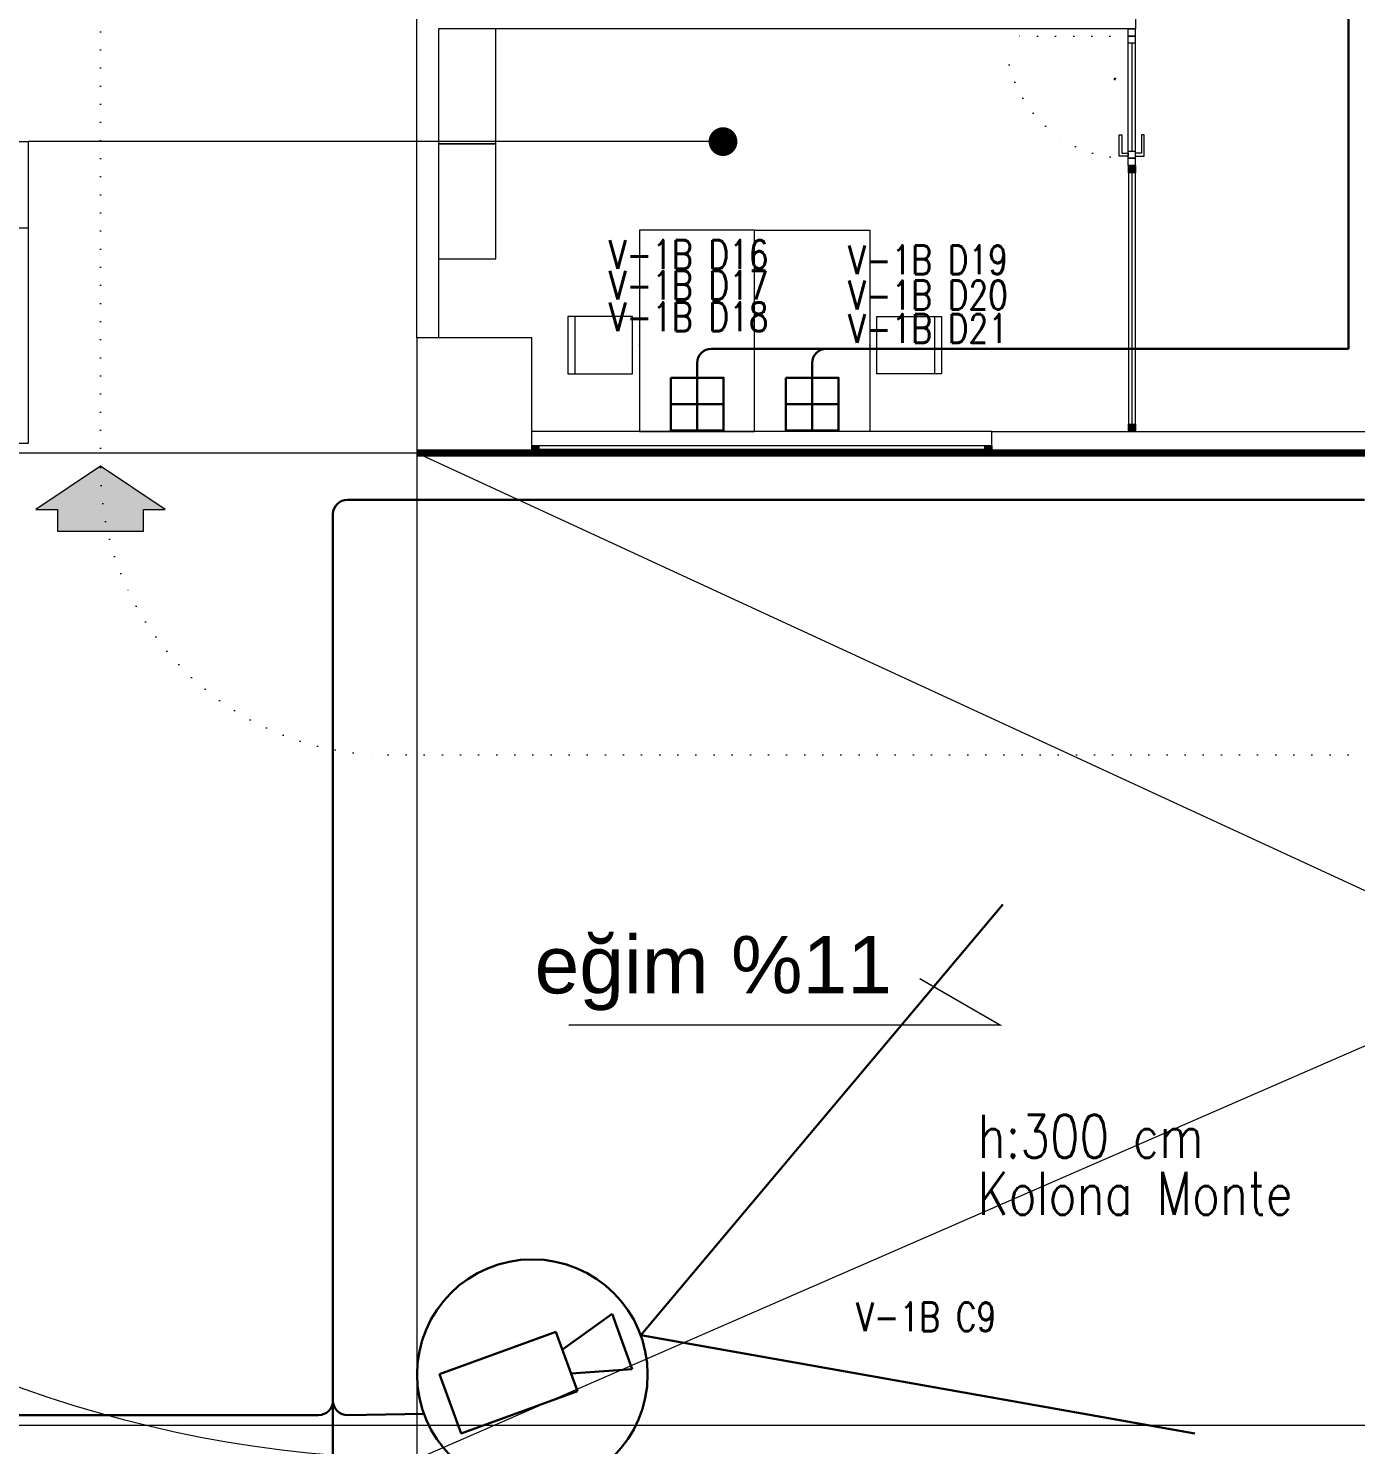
# Model space of a CAD drawing. Header units: metres. Extents: x -13621 to 152406, y -16073 to 22221.
# Drawn here: x 56590 to 57513, y 110 to 1095 of the extents above; entities that cross this region are included whole.
import ezdxf
from ezdxf.enums import TextEntityAlignment as Align
from ezdxf.xclip import XClip

# ---------------------------------------------------------------- set-up
doc = ezdxf.new("R2010")
doc.units = ezdxf.units.M
doc.header["$LTSCALE"] = 100
doc.header["$MEASUREMENT"] = 0
doc.header["$XCLIPFRAME"] = 0
doc.linetypes.add('DOT2', pattern=[0.125, 0, -0.125])
doc.linetypes.add('DOT5', pattern=[0.75, 0, -0.75])
doc.layers.get('0').update_dxf_attribs({"color": 9, "lineweight": 9})
for name, color, linetype, lineweight in [('00', 9, 'Continuous', 9), ('01', 9, 'Continuous', 9), ('05', 9, 'Continuous', 9), ('06B', 9, 'Continuous', 9), ('06D', 9, 'Continuous', 9), ('10', 9, 'Continuous', 9), ('15', 9, 'Continuous', 9), ('20', 9, 'DOT2', 9), ('21', 9, 'Continuous', 9), ('21_mahal200', 9, 'Continuous', 9), ('25', 9, 'Continuous', 9), ('Data  Tavan', 170, 'Continuous', 30), ('DATA YER', 30, 'Continuous', 30), ('E-DAHİLİ DOME KAMERA', 7, 'Continuous', 30), ('E-DAHİLİ KAMERA', 7, 'Continuous', 30), ('E-DUVARA MONTE PRİZ KUTUSU', 7, 'Continuous', 30), ('E-YAZI', 7, 'Continuous', 30)]:
    doc.layers.add(name, color=color, linetype=linetype, lineweight=lineweight)
doc.styles.add('Arial', font='arial.ttf', dxfattribs={"height": 2.5})
doc.styles.add('E-YAZI', font='txttw.shx')
doc.styles.add('MuuM_TEXT-ITALIC', font='ARIALNI.TTF')
doc.styles.add('MuuM_TEXT-STANDART', font='ARIALN.TTF')
doc.dimstyles.new('MuuM_DIM200', dxfattribs={"dimscale": 20, "dimtxt": 2, "dimasz": 1, "dimexe": 1, "dimexo": 1, "dimgap": 1, "dimtad": 1, "dimdec": 1, "dimrnd": 0.5, "dimdsep": 46, "dimtxsty": 'MuuM_TEXT-STANDART', "dimblk": 'ARCHTICK', "dimcen": 0, "dimdle": 0.15, "dimclrd": 256, "dimclre": 256, "dimclrt": 256, "dimadec": 0, "dimazin": 0, "dimtfac": 5, "dimtdec": 1, "dimtix": 1, "dimtmove": 2, "dimatfit": 3, "dimldrblk": 'DOT', "dimfxl": 3, "dimfxlon": 1, "dimtolj": 1, "dimlwd": -1, "dimlwe": -1, "dimarcsym": 0})

# ---------------------------------------------------------------- blocks, each defined once
blk = doc.blocks.new('10_DUVARA MONTE PRİZ KUTUSU')
at = {"layer": 'E-DUVARA MONTE PRİZ KUTUSU', "color": 4}
for p, q in [((0, 24.5), (0, -24.5)), ((24.5, 0), (-24.5, 0))]:
    blk.add_line(p, q, dxfattribs=at)
blk.add_lwpolyline([(-24.5, -24.5), (24.5, -24.5), (24.5, 24.5), (-24.5, 24.5)], close=True, dxfattribs=at)
blk = doc.blocks.new('100_DAHİLİ DOME KAMERA')
at = {"layer": 'E-DAHİLİ DOME KAMERA', "color": 4}
for p, q in [((-1.936, 0.715), (-1.936, -0.689)), ((0.82, 0.715), (-1.936, 0.715)), ((0.82, -0.689), (0.82, 0.715)), ((0.82, 0.294), (2.131, 0.668)), ((2.131, 0.668), (2.131, -0.643)), ((0.82, -0.268), (2.131, -0.643)), ((-1.936, -0.689), (0.82, -0.689))]:
    blk.add_line(p, q, dxfattribs=at)
at = {"layer": 'E-DAHİLİ DOME KAMERA', "color": 4, "linetype": 'Continuous'}
blk.add_circle((0, 0), 2.566, dxfattribs=at)
at = {"layer": 'E-DAHİLİ KAMERA', "color": 4}
for q in [(13.416, 6.264), (13.416, -6.264)]:
    blk.add_line((2.566, 0), q, dxfattribs=at)
blk = doc.blocks.new('p-kolon_80x80')
blk.add_lwpolyline([(-40, -40), (40, -40), (40, 40), (-40, 40)], close=True)
blk = doc.blocks.new('1.bod.mimari.elk')
at = {"layer": '01'}
blk.add_blockref('p-kolon_80x80', (900, -7790), dxfattribs=at)
blk = doc.blocks.new('prf-10x10')
blk.add_lwpolyline([(-5, -5), (5, -5), (5, 5), (-5, 5)], close=True)
at = {"color": 255}
blk.add_solid([(-5, -5), (5, -5), (-5, 5), (5, 5)], dxfattribs=at)
at = {"layer": '10'}
blk.add_point((0, 0), dxfattribs=at)
blk = doc.blocks.new('*U389')
at = {"layer": '06D'}
blk.add_lwpolyline([(-2.5, 320), (2.5, 320), (2.5, 0), (-2.5, 0)], close=True, dxfattribs=at)
at = {"layer": '15'}
blk.add_lwpolyline([(0, 315), (0, 5)], dxfattribs=at)
at = {"layer": '10', "xscale": 0.5, "yscale": 0.5, "rotation": 90}
for p in [(0, 317.5), (0, 2.5)]:
    blk.add_blockref('prf-10x10', p, dxfattribs=at)
blk = doc.blocks.new('0_slopearrow')
at = {"const_width": 0.05}
blk.add_lwpolyline([(11.206, 0), (-3.794, 0), (-0.999, 1.614)], dxfattribs=at)
at = {"style": 'Arial'}
blk.add_attdef('EGIM', text='', height=2, dxfattribs=at).set_placement((0, 0.5), align=Align.BOTTOM_LEFT)
at = {"style": 'MuuM_TEXT-ITALIC'}
blk.add_attdef('SLOPE', text='', height=2, dxfattribs=at).set_placement((0, -0.5), align=Align.TOP_LEFT)
blk = doc.blocks.new('p-al-01')
at = {"layer": '06B'}
for points in [[(27.05, 4.35), (27.05, 10.6), (42.05, 10.6), (42.05, 8.72), (29.3, 8.72), (29.3, 8.72), (29.3, 4.35), (27.05, 4.35)], [(27.05, -0.65), (27.05, -6.9), (42.05, -6.9), (42.05, -5.03), (29.3, -5.03), (29.3, -5.03), (29.3, -0.65), (27.05, -0.65)]]:
    blk.add_lwpolyline(points, dxfattribs=at)
at = {"layer": '06D'}
for p, q in [((115.67, 4.35), (28.8, 4.35)), ((28.8, -0.65), (115.67, -0.65))]:
    blk.add_line(p, q, dxfattribs=at)
at = {"layer": '10'}
for points in [[(25.67, -0.65), (25.67, 4.35), (20.67, 4.35), (20.67, -0.65)], [(30.67, -0.65), (30.67, 4.35), (25.67, 4.35), (25.67, -0.65)], [(110.67, -0.65), (110.67, 4.35), (105.67, 4.35), (105.67, -0.65)], [(115.67, -0.65), (115.67, 4.35), (110.67, 4.35), (110.67, -0.65)]]:
    blk.add_lwpolyline(points, close=True, dxfattribs=at)
at = {"layer": '15'}
blk.add_lwpolyline([(105.67, 1.85), (30.67, 1.85)], dxfattribs=at)
at = {"layer": '20'}
blk.add_lwpolyline([(110.67, -0.65), (110.67, -85.65)], dxfattribs=at)
blk.add_arc((110.67, -0.65), 85, 180, 270, dxfattribs=at)
blk = doc.blocks.new('_ArchTick')
at = {"color": 0, "linetype": 'ByBlock', "const_width": 0.15}
blk.add_lwpolyline([(-0.5, -0.5), (0.5, 0.5)], dxfattribs=at)
blk = doc.blocks.new('*D464')
at = {"layer": '25', "transparency": 16777216}
for p, q in [((89939.09, -1804.3), (89939.09, -1724.3)), ((101899.09, -1768), (101899.09, -1724.3)), ((89936.09, -1744.3), (101902.09, -1744.3))]:
    blk.add_line(p, q, dxfattribs=at)
at = {"layer": '25', "transparency": 16777216, "xscale": 20, "yscale": 20, "zscale": 20, "rotation": 180}
blk.add_blockref('_ArchTick', (89939.09, -1744.3), dxfattribs=at)
at = {"layer": '25', "transparency": 16777216, "xscale": 20, "yscale": 20, "zscale": 20}
blk.add_blockref('_ArchTick', (101899.09, -1744.3), dxfattribs=at)
at = {"layer": '25', "transparency": 16777216, "insert": (95919.09, -1698.77), "char_height": 50, "attachment_point": 5, "style": 'MuuM_TEXT-STANDART'}
blk.add_mtext('\\A1;11960', dxfattribs=at)
blk = doc.blocks.new('_Dot')
at = {"color": 0, "linetype": 'ByBlock', "lineweight": -2}
blk.add_line((-0.5, 0), (-1, 0), dxfattribs=at)
at = {"color": 0, "linetype": 'ByBlock', "const_width": 0.5}
blk.add_lwpolyline([(-0.25, 0, 1), (0.25, 0, 1)], format="xyb", close=True, dxfattribs=at)
blk = doc.blocks.new('0_arrow1')
blk.add_hatch(color=254).paths.add_polyline_path([(0, 0), (-22.5, -15), (-15, -15), (-15, -22.5), (15, -22.5), (15, -15), (22.5, -15)])
at = {"linetype": 'ByBlock', "lineweight": -2}
blk.add_lwpolyline([(15, -22.5), (-15, -22.5), (-15, -15), (-22.5, -15), (0, 0), (22.5, -15), (15, -15)], close=True, dxfattribs=at)
blk.add_point((0, 0))
blk = doc.blocks.new('p-sandalye')
blk.add_line((-45, 20), (-45, -20))
blk.add_lwpolyline([(-5, 20), (-50, 20), (-50, -20), (-5, -20)], close=True)
blk.add_point((0, 0.11))
blk = doc.blocks.new('p-masa_servis')
at = {"linetype": 'DOT5'}
blk.add_lwpolyline([(0, 0), (0, 0)], dxfattribs=at)
blk.add_lwpolyline([(0, 0), (0, -80), (140, -80), (140, 0)], close=True)
for p, rotation in [((60, 0), 270), ((50, -110.11), 2.073722e-10)]:
    blk.add_blockref('p-sandalye', p, dxfattribs=dict(rotation=rotation))
blk = doc.blocks.new('gr-p-birim')
blk.add_lwpolyline([(-0.5, -0.5), (0.5, -0.5), (0.5, 0.5), (-0.5, 0.5)], close=True)
blk = doc.blocks.new('*U386')
at = {"layer": '06D'}
blk.add_lwpolyline([(-2.5, 185), (2.5, 185), (2.5, 0), (-2.5, 0)], close=True, dxfattribs=at)
at = {"layer": '15'}
blk.add_lwpolyline([(0, 180), (0, 5)], dxfattribs=at)
at = {"layer": '10', "xscale": 0.5, "yscale": 0.5, "rotation": 90}
for p in [(0, 182.5), (0, 2.5)]:
    blk.add_blockref('prf-10x10', p, dxfattribs=at)
blk = doc.blocks.new('0_roomno2')
blk.add_lwpolyline([(19.375, -10.5), (0, -10.5), (0, 0), (19.375, 0)], close=True)
for points in [[(0, -3), (19.375, -3)], [(8.125, -3), (8.125, -10.5)], [(11.875, -3), (11.875, -10.5)], [(15.625, -3), (15.625, -10.5)], [(0, -6.75), (8.125, -6.75)]]:
    blk.add_lwpolyline(points)
at = {"style": 'MuuM_TEXT-STANDART', "width": 0.6}
blk.add_text('H:', height=1.5, dxfattribs=at).set_placement((0.35, -8.608), align=Align.MIDDLE_LEFT)
at = {"style": 'Arial'}
blk.add_attdef('ODANO', (0, 1.17), '', height=2, dxfattribs=at)
blk.add_attdef('MEKANADI', text='', height=2, dxfattribs=at).set_placement((0.35, -3), align=Align.BOTTOM_LEFT)
at = {"style": 'MuuM_TEXT-STANDART', "width": 0.6}
for tag, p in [('YER01', (10, -4.5)), ('TAVAN01', (13.75, -4.5)), ('DUVAR01', (17.5, -4.5)), ('YER02', (10, -6.75)), ('TAVAN02', (13.75, -6.75)), ('DUVAR02', (17.5, -6.75)), ('YER03', (10, -9)), ('TAVAN03', (13.75, -9)), ('DUVAR03', (17.5, -9))]:
    blk.add_attdef(tag, text='', height=1.5, dxfattribs=at).set_placement(p, align=Align.MIDDLE_CENTER)
for tag, p in [('M2', (0.35, -4.875)), ('TEMIZTAVANYUKSEKLIGI', (1.8, -8.608))]:
    blk.add_attdef(tag, text='', height=1.5, dxfattribs=at).set_placement(p, align=Align.MIDDLE_LEFT)
blk = doc.blocks.new('1.bod.mimari1.elk')
at = {"layer": '00'}
for points in [[(1360, -7520), (1360, -7535), (875, -7535), (875, -7750), (860, -7750), (860, -7030), (875, -7030), (875, -7245), (1360, -7245), (1360, -7260), (875, -7260), (875, -7520)], [(1360, -7520), (1360, -7535), (875, -7535), (875, -7750), (860, -7750), (860, -7030), (875, -7030), (875, -7245), (1360, -7245), (1360, -7260), (875, -7260), (875, -7520)], [(1560, -7815), (1560, -7815), (1560, -7815), (1560, -7815), (1560, -7815), (1560, -7830), (1260, -7830), (1260, -7815), (1560, -7815)]]:
    blk.add_lwpolyline(points, close=True, dxfattribs=at)
at = {"layer": '06D', "linetype": 'DOT2'}
blk.add_lwpolyline([(640, -5042.1), (640, -7840, 0.414214), (840, -8040), (3100, -8040)], format="xyb", dxfattribs=at)
at = {"layer": '06D'}
for points in [[(1260, -7815), (940, -7815)], [(860, -7830), (860, -8550)]]:
    blk.add_lwpolyline(points, dxfattribs=at)
blk.add_lwpolyline([(940, -8530), (1640, -8530), (1640, -7830), (860, -7830), (1640, -8190), (860, -8530, -0.362466), (40, -7830), (860, -7830)], format="xyb", dxfattribs=at)
at = {"layer": '20', "ltscale": 2, "const_width": 5}
blk.add_lwpolyline([(860, -7830), (1640, -7830), (1640, -4630), (1640, -4630), (1640, -3830), (1640, -3830), (1640, -2240), (3740, -2240), (3740, -1723.58)], dxfattribs=at)
at = {"xscale": -1}
for name, p, rotation in [('p-al-01', (1355.4, -7650.67), 270), ('*U386', (1357.5, -7630), 180), ('*U389', (940, -7827.5), 270)]:
    blk.add_blockref(name, p, dxfattribs=dict(at, rotation=rotation))
at = {"layer": '05', "xscale": 40, "yscale": 80}
for p in [(895, -7575), (895, -7655)]:
    blk.add_blockref('gr-p-birim', p, dxfattribs=at)
at = {"layer": '05'}
ref = blk.add_blockref('p-masa_servis', (1015, -7815), dxfattribs=dict(at, rotation=90.00000000000001))
XClip(ref).set_block_clipping_path([(-55.5106706136, -84.5585723777), (163.3295749435, 61.9818189005)])
ref = blk.add_blockref('p-masa_servis', (1175, -7815), dxfattribs=dict(at, xscale=-1, rotation=270))
XClip(ref).set_block_clipping_path([(-55.5106706136, -84.5585723777), (163.3295749435, 61.9818189005)])
at = {"layer": '06D', "xscale": -2, "yscale": 2, "zscale": 2}
blk.add_blockref('0_arrow1', (640, -7839.28), dxfattribs=at)
at = {"layer": '21'}
ref = blk.add_blockref('0_slopearrow', (1189.79, -8227.94), dxfattribs=dict(at, xscale=-20, yscale=20, zscale=20))
ref.add_attrib('EGIM', 'eğim %11', dxfattribs={"layer": '0', "height": 40, "style": 'Arial'}).set_placement((941.94, -8217.94), align=Align.BOTTOM_LEFT)
at = {"layer": '21_mahal200'}
ref = blk.add_blockref('0_roomno2', (202.31, -7613.4), dxfattribs=dict(at, xscale=20, yscale=20, zscale=20))
ref.add_attrib('ODANO', 'B1-54', (202.31, -7604.76), dxfattribs={"layer": '0', "height": 40, "style": 'Arial'})
ref.add_attrib('MEKANADI', 'ATÖLYE Ş.(VW B.)', dxfattribs={"layer": '0', "height": 40, "style": 'Arial', "width": 0.7}).set_placement((209.31, -7673.4), align=Align.BOTTOM_LEFT)
ref.add_attrib('M2', '##### m2', dxfattribs={"layer": '0', "height": 30, "style": 'MuuM_TEXT-STANDART', "width": 0.6}).set_placement((209.31, -7710.9), align=Align.MIDDLE_LEFT)
ref.add_attrib('TEMIZTAVANYUKSEKLIGI', '2.40 M', dxfattribs={"layer": '0', "height": 30, "style": 'MuuM_TEXT-STANDART', "width": 0.6}).set_placement((238.31, -7785.56), align=Align.MIDDLE_LEFT)
ref.add_attrib('YER01', 'Y02', dxfattribs={"layer": '0', "height": 30, "style": 'MuuM_TEXT-STANDART', "width": 0.6}).set_placement((402.31, -7703.4), align=Align.MIDDLE_CENTER)
ref.add_attrib('TAVAN01', 'T05', dxfattribs={"layer": '0', "height": 30, "style": 'MuuM_TEXT-STANDART', "width": 0.6}).set_placement((477.31, -7703.4), align=Align.MIDDLE_CENTER)
ref.add_attrib('DUVAR01', 'D02', dxfattribs={"layer": '0', "height": 30, "style": 'MuuM_TEXT-STANDART', "width": 0.6}).set_placement((552.31, -7703.4), align=Align.MIDDLE_CENTER)
ref.add_attrib('TAVAN02', 'T09', dxfattribs={"layer": '0', "height": 30, "style": 'MuuM_TEXT-STANDART', "width": 0.6}).set_placement((477.31, -7748.4), align=Align.MIDDLE_CENTER)
ref.add_attrib('DUVAR02', 'D07', dxfattribs={"layer": '0', "height": 30, "style": 'MuuM_TEXT-STANDART', "width": 0.6}).set_placement((552.31, -7748.4), align=Align.MIDDLE_CENTER)
at = {"layer": '25'}
dim = blk.add_linear_dim(base=(12000, -8506.3), p1=(40, -8984.77), p2=(12000, -8550), dimstyle='MuuM_DIM200', override={"dimtxt": 2.5}, dxfattribs=at)
dim.commit()
dim.dimension.update_dxf_attribs({"geometry": '*D464', "text_midpoint": (6020, -8460.78), "insert": (-89899.09, -6762)})
at = {"layer": '21_mahal200'}
blk.add_leader([(1072.99, -7613.4), (589.81, -7613.4)], dimstyle='MuuM_DIM200', override={"dimasz": 1, "dimfxl": 10}, dxfattribs=at)

msp = doc.modelspace()

# ---------------------------------------------------------------- linework, layer by layer
at = {"layer": 'Data  Tavan'}
for p, q in [((57508.02, 872.51), (57508.02, 1965.09)), ((57065, 872.51), (57157.08, 872.51)), ((57145, 872.51), (57508.02, 872.51)), ((57055, 854.63), (57055, 862.51)), ((57135, 852.38), (57135, 862.51)), ((57055, 852.38), (57055, 854.63)), ((57519.23, 767.44), (56811.72, 767.44)), ((56801.72, 757.44), (56801.72, 448.67)), ((56801.72, -13.3), (56801.72, 469.74)), ((56073.3, 130.67), (56791.72, 130.67)), ((56811.88, 130.7), (56865, 131.51))]:
    msp.add_line(p, q, dxfattribs=at)
for centre, start, end in [((57065, 862.51), 90, 180), ((57145, 862.51), 90, 180), ((56811.72, 757.44), 90, 180), ((56791.72, 140.67), 270, 0), ((56811.72, 140.7), 180, 270.87473)]:
    msp.add_arc(centre, 10, start, end, dxfattribs=at)
at = {"layer": 'DATA YER'}
msp.add_arc((57346.11, 1059.66), 1, 90, 180, dxfattribs=at)

# ---------------------------------------------------------------- block references
at = {"layer": '06D'}
for name in ['1.bod.mimari.elk', '1.bod.mimari1.elk']:
    msp.add_blockref(name, (56000, 8630), dxfattribs=at)
at = {"layer": 'E-DAHİLİ DOME KAMERA', "xscale": 31.24999999833941, "yscale": 31.24999999833941, "zscale": 31.24999999833941, "rotation": 19.94734549994521}
msp.add_blockref('100_DAHİLİ DOME KAMERA', (56940.36, 158.86), dxfattribs=at)
at = {"layer": 'E-DUVARA MONTE PRİZ KUTUSU', "color": 3, "xscale": -0.75, "yscale": 0.75, "zscale": 0.75, "rotation": 180}
for p in [(57055, 834.02), (57135, 834.02)]:
    msp.add_blockref('10_DUVARA MONTE PRİZ KUTUSU', p, dxfattribs=at)

# ---------------------------------------------------------------- texts
at = {"layer": 'E-YAZI', "color": 6, "style": 'E-YAZI', "width": 0.8}
for s, p in [('V-1B D16', (56993.59, 928.14)), ('V-1B D19', (57160.05, 924.46)), ('V-1B D17', (56993.59, 906.72)), ('V-1B D20', (57160.05, 899.92)), ('V-1B D18', (56993.59, 884.8)), ('V-1B D21', (57160.05, 876.64)), ('V-1B C9', (57165.62, 189.08))]:
    msp.add_text(s, height=20, dxfattribs=at).set_placement(p)
at = {"layer": 'E-YAZI', "color": 30, "style": 'E-YAZI', "width": 0.8}
for s, p in [('h:300 cm', (57250, 309.6)), ('Kolona Monte', (57250, 270))]:
    msp.add_text(s, height=30, dxfattribs=at).set_placement(p)

doc.saveas('drawing.dxf')
